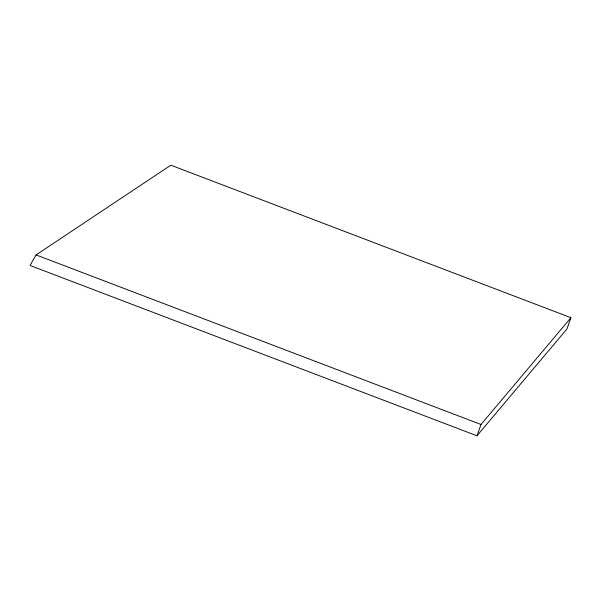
<?xml version="1.0" encoding="UTF-8"?>
<svg xmlns="http://www.w3.org/2000/svg" width="601" height="601" viewBox="0 0 601 601"><rect width="100%" height="100%" fill="white"/><g stroke="black" fill="none" stroke-linecap="round" stroke-linejoin="round"><path stroke-width="0.9" d="M476.976 435.8L481.003 424.494L570.95 317.696L170.842 165.2L36.075 254.914L30.05 265.462L476.976 435.8L566.923 329.002L570.95 317.696M36.075 254.914L481.003 424.494"/></g></svg>
